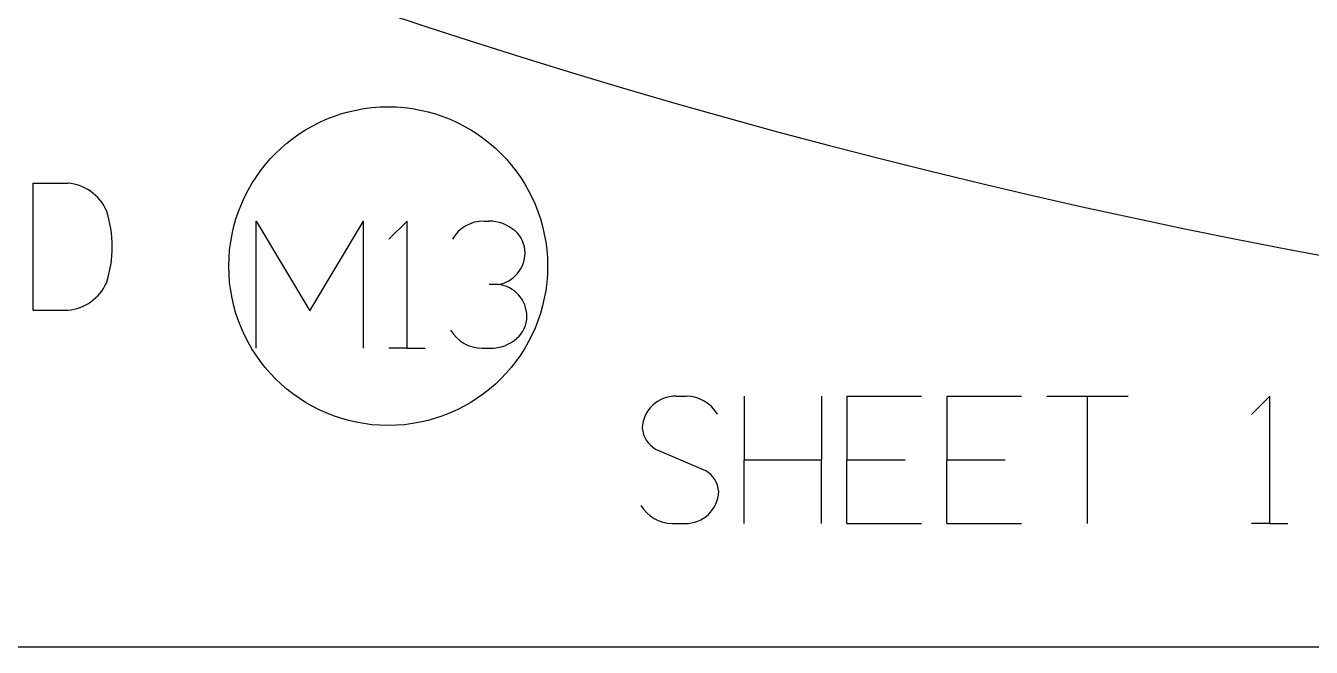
# Model space of a CAD drawing. Header units: inches. Extents: x -1316 to -504, y 751 to 1208.
# Drawn here: x -1171.19 to -1130.74, y 751.21 to 770.77 of the extents above; entities that cross this region are included whole.
import ezdxf

# ---------------------------------------------------------------- set-up
doc = ezdxf.new("R2010")
doc.units = ezdxf.units.IN
doc.header["$MEASUREMENT"] = 0
doc.linetypes.add('Continuous2', pattern=[0])
for name, color, linetype in [('68351 TABLE', 1, 'Continuous'), ('68369 Idler Mount', 1, 'Continuous'), ('EZStruder R1', 1, 'Continuous'), ('STOCK OUTLINE', 1, 'Continuous')]:
    doc.layers.add(name, color=color, linetype=linetype)

msp = doc.modelspace()

# ---------------------------------------------------------------- linework, layer by layer
at = {"layer": '68351 TABLE', "color": 3, "linetype": 'Continuous2', "lineweight": -3, "true_color": 0x00ff00}
for p, q in [((-1170.974, 765.818), (-1170.974, 761.818)), ((-1170.974, 765.818), (-1169.858, 765.818)), ((-1170.974, 761.818), (-1169.858, 761.818))]:
    msp.add_line(p, q, dxfattribs=at)
at = {"layer": '68351 TABLE', "color": 1, "linetype": 'Continuous2', "lineweight": -3, "true_color": 0xff0000}
msp.add_arc((-1090.121, 979.815), 220, 215.01308, 324.98692, dxfattribs=at)
at = {"layer": '68351 TABLE', "color": 3, "linetype": 'Continuous2', "lineweight": -3, "true_color": 0x00ff00}
for centre, radius, start, end in [((-1169.996, 764.354), 1.471, 24.3868, 84.6174), ((-1172.032, 763.818), 3.564, 341.2941, 18.7059), ((-1169.996, 763.283), 1.471, 275.3825, 335.6132)]:
    msp.add_arc(centre, radius, start, end, dxfattribs=at)
at = {"layer": '68369 Idler Mount', "color": 3, "linetype": 'Continuous2', "lineweight": -3, "true_color": 0x00ff00}
for p, q in [((-1150.731, 759.117), (-1150.406, 759.113)), ((-1148.585, 759.113), (-1148.585, 757.113)), ((-1146.157, 759.113), (-1146.157, 757.113)), ((-1145.357, 759.113), (-1143.011, 759.113)), ((-1145.357, 759.113), (-1145.357, 757.113)), ((-1142.211, 759.113), (-1139.865, 759.113)), ((-1142.211, 759.113), (-1142.211, 757.113)), ((-1139.065, 759.113), (-1137.787, 759.113)), ((-1137.787, 755.113), (-1137.787, 759.113)), ((-1137.787, 759.113), (-1136.508, 759.113)), ((-1132.051, 759.113), (-1132.623, 758.542)), ((-1132.051, 755.113), (-1132.051, 759.113)), ((-1151.378, 757.451), (-1149.803, 756.775)), ((-1148.585, 757.113), (-1146.157, 757.113)), ((-1148.585, 755.113), (-1148.585, 757.113)), ((-1146.157, 755.113), (-1146.157, 757.113)), ((-1145.357, 757.113), (-1143.525, 757.113)), ((-1145.357, 755.113), (-1145.357, 757.113)), ((-1142.211, 757.113), (-1140.38, 757.113)), ((-1142.211, 755.113), (-1142.211, 757.113)), ((-1150.855, 755.113), (-1150.447, 755.109)), ((-1145.357, 755.113), (-1143.011, 755.113)), ((-1142.211, 755.113), (-1139.865, 755.113)), ((-1132.051, 755.113), (-1132.623, 755.113)), ((-1132.051, 755.113), (-1131.48, 755.113))]:
    msp.add_line(p, q, dxfattribs=at)
for centre, radius, start, end in [((-1150.744, 758.065), 1.053, 89.2985, 177.3507), ((-1150.42, 757.96), 1.153, 30.522, 89.2985), ((-1150.939, 758.191), 0.86, 185.1823, 239.3448), ((-1150.242, 756.036), 0.86, 5.1822, 59.3448), ((-1150.437, 756.162), 1.053, 269.4411, 357.3507), ((-1150.844, 756.266), 1.153, 210.522, 269.4411)]:
    msp.add_arc(centre, radius, start, end, dxfattribs=at)
at = {"layer": 'EZStruder R1', "color": 3, "linetype": 'Continuous2', "lineweight": -3, "true_color": 0x00ff00}
for p, q in [((-1163.938, 760.625), (-1163.938, 764.625)), ((-1163.938, 764.625), (-1162.252, 761.796)), ((-1162.252, 761.796), (-1160.567, 764.625)), ((-1160.567, 760.625), (-1160.567, 764.625)), ((-1159.195, 764.625), (-1159.767, 764.053)), ((-1159.195, 760.625), (-1159.195, 764.625)), ((-1156.771, 764.625), (-1156.624, 764.625)), ((-1156.331, 762.629), (-1156.616, 762.629)), ((-1159.195, 760.625), (-1159.767, 760.625)), ((-1159.195, 760.625), (-1158.624, 760.625)), ((-1156.828, 760.625), (-1156.567, 760.625))]:
    msp.add_line(p, q, dxfattribs=at)
msp.add_circle((-1159.788, 763.207), 5.014, dxfattribs=at)
for centre, radius, start, end in [((-1156.771, 763.472), 1.153, 89.9999, 149.7068), ((-1156.624, 763.363), 1.262, 48.8141, 89.9999), ((-1156.395, 763.625), 0.914, 0, 48.8141), ((-1156.49, 763.625), 1.009, 279.0881, 0), ((-1156.433, 761.625), 1.009, 0, 84.185), ((-1156.338, 761.625), 0.914, 311.1859, 0), ((-1156.828, 761.778), 1.153, 210.2932, 270.0001), ((-1156.567, 761.886), 1.262, 270.0001, 311.1859)]:
    msp.add_arc(centre, radius, start, end, dxfattribs=at)
at = {"layer": 'STOCK OUTLINE', "color": 2, "linetype": 'Continuous2', "lineweight": -3, "true_color": 0xffff00}
msp.add_line((-503.671, 751.215), (-1316.471, 751.215), dxfattribs=at)

doc.saveas('drawing.dxf')
